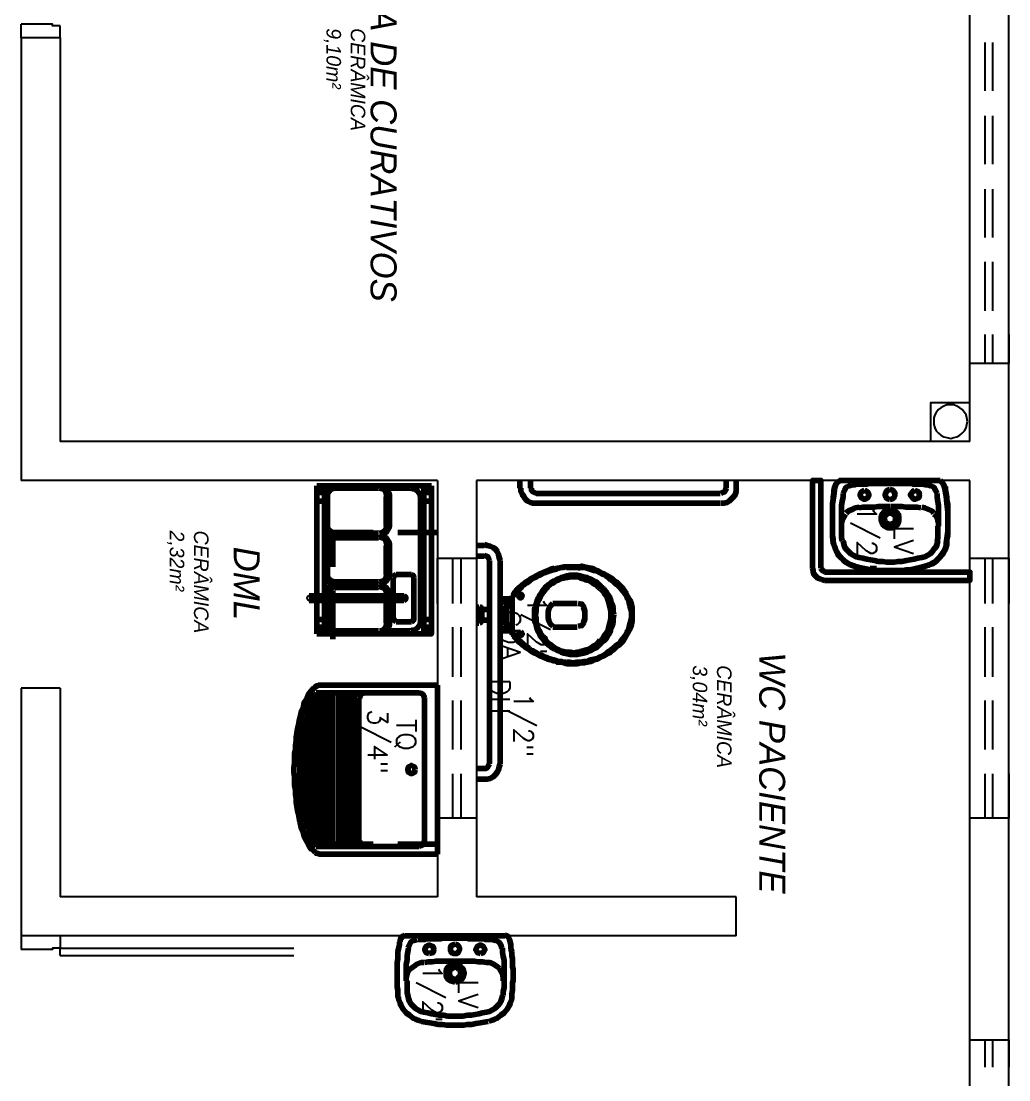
# Model space of a CAD drawing. Header units: millimetres. Extents: x 2273 to 2522, y 1034 to 1187.
# Drawn here: x 2470.575 to 2474.378, y 1042.553 to 1046.628 of the extents above; entities that cross this region are included whole.
import ezdxf

# ---------------------------------------------------------------- set-up
doc = ezdxf.new("R2010")
doc.units = ezdxf.units.MM
doc.layers.add('LAYER8', color=8, linetype='Continuous')
doc.layers.add('PAREDES', color=4, linetype='Continuous', lineweight=100)
doc.styles.add('Romans', font='romans.shx')
doc.styles.get("Standard").update_dxf_attribs({"font": 'arial.ttf'})

# ---------------------------------------------------------------- blocks, each defined once
blk = doc.blocks.new('YT')
at = {"layer": 'PAREDES', "color": 0, "linetype": 'Continuous'}
for points in [[(81.1417, 158.3775), (81.1417, 158.9363), (81.1093, 158.9363), (81.1093, 158.3775)], [(80.7564, 158.8216), (80.7564, 158.4363), (80.7681, 158.4216), (80.7828, 158.4157), (80.8152, 158.4127), (80.8446, 158.4069), (80.8593, 158.4069), (80.8917, 158.4069), (80.9211, 158.4069), (80.9387, 158.4069), (80.9593, 158.4069), (80.9711, 158.4069), (80.9975, 158.4098), (80.9975, 158.4098), (81.0211, 158.4186), (81.0211, 158.4186), (81.0417, 158.4275), (81.0564, 158.4422), (81.0711, 158.4598), (81.0799, 158.4745), (81.0887, 158.498), (81.0917, 158.5098), (81.0975, 158.5422), (81.1034, 158.5657), (81.1034, 158.598), (81.1034, 158.6275), (81.1034, 158.6627), (81.1005, 158.7069), (81.0917, 158.7451), (81.0828, 158.7775), (81.0681, 158.8039), (81.0505, 158.8216), (81.0299, 158.8363), (81.0064, 158.8451), (80.9975, 158.8451), (80.9534, 158.851), (80.9328, 158.851), (80.9093, 158.851), (80.877, 158.851), (80.8446, 158.848), (80.8152, 158.8451), (80.7828, 158.8392), (80.7681, 158.8333), (80.7564, 158.8216)], [(80.9946, 158.848), (80.9828, 158.848), (80.9681, 158.851), (80.9534, 158.851), (80.9417, 158.851), (80.927, 158.851), (80.9152, 158.851), (80.9005, 158.851), (80.8887, 158.851), (80.874, 158.851), (80.8623, 158.851), (80.8475, 158.851), (80.8328, 158.848), (80.8211, 158.848), (80.8064, 158.8451), (80.7946, 158.8422), (80.7799, 158.8422)], [(81.0887, 158.7598), (81.0858, 158.7686), (81.0828, 158.7745), (81.0799, 158.7833), (81.077, 158.7922), (81.0681, 158.8069), (81.0564, 158.8186), (81.0417, 158.8304), (81.027, 158.8392), (81.0211, 158.8422), (81.0123, 158.8451), (81.0034, 158.848), (80.9946, 158.848)], [(80.8064, 158.8098), (80.7946, 158.8039), (80.7828, 158.798), (80.777, 158.7863), (80.774, 158.7745)], [(80.9328, 158.8157), (80.9152, 158.8157), (80.9005, 158.8157), (80.8858, 158.8157), (80.8681, 158.8157), (80.8534, 158.8157), (80.8387, 158.8127), (80.8211, 158.8098), (80.8064, 158.8098)], [(80.9328, 158.8157), (80.9211, 158.8157), (80.9093, 158.8127), (80.8946, 158.8069), (80.8858, 158.798)], [(80.9917, 158.8098), (80.977, 158.8127), (80.9623, 158.8127), (80.9475, 158.8127), (80.9328, 158.8127)], [(81.0534, 158.751), (81.0505, 158.7627), (81.0446, 158.7745), (81.0387, 158.7833), (81.0299, 158.7922), (81.0211, 158.798), (81.0123, 158.8069), (81.0005, 158.8098), (80.9887, 158.8127)], [(80.774, 158.7745), (80.774, 158.7657), (80.7711, 158.7539), (80.7711, 158.7451), (80.7711, 158.7363), (80.7711, 158.7275), (80.7711, 158.7186), (80.7681, 158.7098), (80.7681, 158.701), (80.7681, 158.6922), (80.7681, 158.6833), (80.7681, 158.6745), (80.7681, 158.6657), (80.7681, 158.6569), (80.7681, 158.648), (80.7681, 158.6392), (80.7681, 158.6275)], [(80.8828, 158.798), (80.874, 158.7892), (80.8681, 158.7775), (80.8623, 158.7627), (80.8593, 158.751)], [(80.7946, 158.7245), (80.8005, 158.7157), (80.8123, 158.7069), (80.824, 158.7157), (80.8299, 158.7245), (80.824, 158.7392), (80.8123, 158.7422), (80.8005, 158.7392), (80.7946, 158.7245)], [(80.8623, 158.748), (80.8593, 158.7333), (80.8593, 158.7186), (80.8593, 158.7039), (80.8593, 158.6892), (80.8564, 158.6745), (80.8564, 158.6598), (80.8564, 158.6451), (80.8564, 158.6304)], [(81.0711, 158.6304), (81.0711, 158.6451), (81.0681, 158.6598), (81.0681, 158.6745), (81.0652, 158.6922), (81.0623, 158.7069), (81.0593, 158.7216), (81.0564, 158.7363), (81.0534, 158.751)], [(81.1034, 158.6275), (81.1034, 158.6451), (81.1034, 158.6598), (81.1034, 158.6775), (81.1005, 158.6922), (81.1005, 158.7098), (81.0975, 158.7245), (81.0946, 158.7422), (81.0887, 158.7569)], [(80.8299, 158.6275), (80.827, 158.6392), (80.8211, 158.6451), (80.8123, 158.648), (80.8005, 158.6451), (80.7946, 158.6392), (80.7917, 158.6275)], [(80.9387, 158.6275), (80.9387, 158.6392), (80.9358, 158.6451), (80.9299, 158.6539), (80.9211, 158.6598), (80.9123, 158.6627), (80.9034, 158.6627), (80.8946, 158.6627), (80.8858, 158.6598), (80.8799, 158.6539), (80.874, 158.6451), (80.8711, 158.6392), (80.8681, 158.6275)], [(80.927, 158.6275), (80.924, 158.6363), (80.9211, 158.6451), (80.9123, 158.648), (80.9034, 158.651), (80.8946, 158.648), (80.8887, 158.6451), (80.8828, 158.6363), (80.8828, 158.6275)], [(80.7681, 158.6275), (80.7681, 158.6186), (80.7681, 158.6098), (80.7681, 158.601), (80.7681, 158.5922), (80.7681, 158.5833), (80.7681, 158.5745), (80.7681, 158.5657), (80.7681, 158.5569), (80.7681, 158.548), (80.7711, 158.5392), (80.7711, 158.5304), (80.7711, 158.5216), (80.7711, 158.5098), (80.7711, 158.501), (80.774, 158.4922), (80.774, 158.4833)], [(80.7917, 158.6275), (80.7946, 158.6186), (80.8034, 158.6127), (80.8123, 158.6098), (80.8211, 158.6127), (80.827, 158.6186), (80.8299, 158.6275)], [(80.8564, 158.6275), (80.8564, 158.6127), (80.8564, 158.598), (80.8564, 158.5833), (80.8593, 158.5686), (80.8593, 158.5539), (80.8593, 158.5392), (80.8593, 158.5245), (80.8623, 158.5098)], [(80.8681, 158.6275), (80.8711, 158.6186), (80.874, 158.6127), (80.8799, 158.6039), (80.8858, 158.598), (80.8946, 158.5951), (80.9034, 158.5951), (80.9123, 158.5951), (80.9211, 158.598), (80.9299, 158.6039), (80.9358, 158.6127), (80.9387, 158.6186), (80.9387, 158.6275)], [(80.8828, 158.6275), (80.8828, 158.6216), (80.8887, 158.6127), (80.8946, 158.6098), (80.9034, 158.6069), (80.9123, 158.6098), (80.9211, 158.6127), (80.924, 158.6216), (80.927, 158.6275)], [(81.0534, 158.5098), (81.0564, 158.5245), (81.0593, 158.5392), (81.0623, 158.5539), (81.0652, 158.5686), (81.0681, 158.5833), (81.0681, 158.601), (81.0711, 158.6157), (81.0711, 158.6304)], [(81.0887, 158.501), (81.0946, 158.5157), (81.0975, 158.5333), (81.1005, 158.548), (81.1005, 158.5627), (81.1034, 158.5804), (81.1034, 158.598), (81.1034, 158.6127), (81.1034, 158.6304)], [(80.7946, 158.5304), (80.8005, 158.5186), (80.8123, 158.5127), (80.824, 158.5186), (80.8299, 158.5304), (80.824, 158.5422), (80.8123, 158.548), (80.8005, 158.5422), (80.7946, 158.5304)], [(80.774, 158.4833), (80.777, 158.4716), (80.7828, 158.4598), (80.7946, 158.4539), (80.8064, 158.448)], [(80.8593, 158.5098), (80.8623, 158.4951), (80.8681, 158.4833), (80.874, 158.4686), (80.8828, 158.4598)], [(80.9887, 158.448), (81.0005, 158.451), (81.0123, 158.4539), (81.0211, 158.4598), (81.0299, 158.4686), (81.0387, 158.4775), (81.0446, 158.4863), (81.0505, 158.498), (81.0534, 158.5098)], [(80.9946, 158.4098), (81.0034, 158.4127), (81.0123, 158.4157), (81.0211, 158.4186), (81.027, 158.4216), (81.0417, 158.4304), (81.0564, 158.4422), (81.0681, 158.4539), (81.077, 158.4686), (81.0799, 158.4745), (81.0828, 158.4833), (81.0858, 158.4922), (81.0887, 158.501)], [(80.8064, 158.448), (80.8211, 158.448), (80.8358, 158.4451), (80.8534, 158.4422), (80.8681, 158.4422), (80.8828, 158.4422), (80.9005, 158.4422), (80.9152, 158.4422), (80.9299, 158.4422)], [(80.8858, 158.4569), (80.8975, 158.451), (80.9093, 158.4451), (80.9211, 158.4422), (80.9328, 158.4422)], [(80.9328, 158.4422), (80.9475, 158.4422), (80.9623, 158.4422), (80.977, 158.4422), (80.9887, 158.4451)], [(80.7799, 158.4157), (80.7946, 158.4127), (80.8064, 158.4127), (80.8211, 158.4098), (80.8328, 158.4098), (80.8475, 158.4069), (80.8623, 158.4069), (80.874, 158.4069), (80.8887, 158.4069), (80.9005, 158.4069), (80.9152, 158.4069), (80.927, 158.4069), (80.9417, 158.4069), (80.9534, 158.4069), (80.9681, 158.4069), (80.9828, 158.4098), (80.9946, 158.4098)], [(81.0946, 158.3627), (80.7564, 158.3627), (80.7564, 158.3304), (81.0946, 158.3304)], [(81.0946, 158.3627), (81.1034, 158.3686), (81.1093, 158.3804)], [(81.0946, 158.3304), (81.1034, 158.3333), (81.1123, 158.3333), (81.1211, 158.3392), (81.127, 158.3451), (81.1328, 158.351), (81.1358, 158.3598), (81.1387, 158.3686), (81.1417, 158.3775)]]:
    blk.add_lwpolyline(points, dxfattribs=at)
blk = doc.blocks.new('FRQ')
at = {"layer": 'PAREDES', "color": 0, "linetype": 'Continuous'}
for points in [[(80.777, 156.8627), (80.777, 156.4216)], [(81.3475, 156.4216), (81.3475, 156.8627), (80.777, 156.8627)], [(80.7858, 156.8627), (80.7858, 156.8333)], [(80.8034, 156.8627), (80.8034, 156.8333)], [(80.8358, 156.8627), (80.8358, 156.8333)], [(80.9564, 156.8863), (80.9564, 156.7333)], [(81.2917, 156.8627), (81.2917, 156.8333)], [(81.3211, 156.8627), (81.3211, 156.8333)], [(81.3417, 156.8627), (81.3417, 156.8333)], [(81.3475, 156.8333), (80.777, 156.8333)], [(80.827, 156.8216), (80.8181, 156.8216), (80.8093, 156.8186), (80.7975, 156.8098), (80.7887, 156.798), (80.7887, 156.7892), (80.7858, 156.7833)], [(81.2975, 156.8216), (80.827, 156.8216)], [(81.3358, 156.7833), (81.3328, 156.7892), (81.3328, 156.798), (81.324, 156.8098), (81.3123, 156.8186), (81.3034, 156.8216), (81.2946, 156.8216)], [(80.7858, 156.7804), (80.7858, 156.6892)], [(81.1299, 156.7951), (81.1211, 156.7922), (81.1181, 156.7863)], [(81.1181, 156.7863), (81.1181, 156.7275)], [(81.2917, 156.7951), (81.1299, 156.7951)], [(81.2181, 156.7569), (81.2152, 156.7627), (81.2093, 156.7657), (81.2034, 156.7627), (81.2005, 156.7569)], [(81.3005, 156.7863), (81.2975, 156.7922), (81.2887, 156.7951)], [(81.3005, 156.7275), (81.3005, 156.7863)], [(81.3358, 156.6892), (81.3358, 156.7804)], [(81.1181, 156.7275), (81.1211, 156.7216), (81.1299, 156.7186)], [(81.2005, 156.7569), (81.2005, 156.3922)], [(81.2181, 156.7569), (81.2181, 156.3922)], [(81.2887, 156.7186), (81.2975, 156.7216), (81.3005, 156.7275)], [(80.8181, 156.701), (80.8093, 156.701), (80.8034, 156.698), (80.7887, 156.6892), (80.7799, 156.6775), (80.7799, 156.6686), (80.777, 156.6627)], [(80.8181, 156.6922), (80.8064, 156.6892), (80.7946, 156.6833), (80.7887, 156.6745), (80.7858, 156.6627)], [(80.8181, 156.701), (80.9299, 156.701)], [(80.9299, 156.6892), (80.8181, 156.6892)], [(80.9652, 156.6627), (80.9652, 156.6686), (80.9623, 156.6775), (80.9564, 156.6892), (80.9417, 156.698), (80.9358, 156.701), (80.927, 156.701)], [(80.9593, 156.6627), (80.9564, 156.6745), (80.9505, 156.6833), (80.9387, 156.6892), (80.927, 156.6922)], [(81.0064, 156.701), (80.9975, 156.701), (80.9917, 156.698), (80.977, 156.6892), (80.9711, 156.6775), (80.9681, 156.6686), (80.9652, 156.6627)], [(81.0064, 156.6922), (80.9946, 156.6892), (80.9828, 156.6833), (80.977, 156.6745), (80.974, 156.6627)], [(81.0064, 156.701), (81.1181, 156.701)], [(81.1181, 156.6892), (81.0064, 156.6892)], [(81.1564, 156.6627), (81.1534, 156.6686), (81.1534, 156.6775), (81.1446, 156.6892), (81.1299, 156.698), (81.124, 156.701), (81.1152, 156.701)], [(81.1475, 156.6627), (81.1446, 156.6745), (81.1387, 156.6833), (81.127, 156.6892), (81.1152, 156.6922)], [(81.1299, 156.7157), (81.2005, 156.7157)], [(81.1975, 156.701), (81.1887, 156.701), (81.1799, 156.698), (81.1681, 156.6892), (81.1593, 156.6775), (81.1593, 156.6686), (81.1564, 156.6627)], [(81.1975, 156.6922), (81.1858, 156.6892), (81.174, 156.6833), (81.1681, 156.6745), (81.1652, 156.6627)], [(81.1975, 156.701), (81.2005, 156.701)], [(81.2005, 156.6892), (81.1975, 156.6892)], [(81.2181, 156.7157), (81.2917, 156.7157)], [(81.2181, 156.701), (81.3064, 156.701)], [(81.3064, 156.6892), (81.2181, 156.6892)], [(81.3446, 156.6627), (81.3446, 156.6686), (81.3417, 156.6775), (81.3328, 156.6892), (81.3211, 156.698), (81.3152, 156.701), (81.3064, 156.701)], [(81.3358, 156.6627), (81.3358, 156.6745), (81.327, 156.6833), (81.3181, 156.6892), (81.3064, 156.6922)], [(80.7858, 156.4922), (80.7858, 156.6598)], [(80.9593, 156.6598), (80.9593, 156.4922)], [(80.9681, 156.4922), (80.9681, 156.6598)], [(80.977, 156.4922), (80.977, 156.6598)], [(81.1475, 156.6598), (81.1475, 156.4922)], [(81.1564, 156.4922), (81.1564, 156.6598)], [(81.1681, 156.4922), (81.1681, 156.6598)], [(81.3358, 156.6598), (81.3358, 156.4922)], [(80.9564, 156.6392), (80.9564, 156.4833), (81.0887, 156.4833)], [(80.777, 156.4922), (80.7799, 156.4833), (80.7799, 156.4775), (80.7887, 156.4657), (80.8034, 156.4569), (80.8093, 156.4539), (80.8181, 156.4539)], [(80.7858, 156.4922), (80.7887, 156.4804), (80.7946, 156.4716), (80.8064, 156.4627), (80.8181, 156.4627)], [(80.927, 156.4627), (80.9387, 156.4627), (80.9505, 156.4716), (80.9564, 156.4804), (80.9593, 156.4922)], [(80.927, 156.4539), (80.9358, 156.4539), (80.9417, 156.4569), (80.9564, 156.4657), (80.9623, 156.4775), (80.9652, 156.4833), (80.9652, 156.4922)], [(80.9652, 156.4922), (80.9681, 156.4833), (80.9711, 156.4775), (80.977, 156.4657), (80.9917, 156.4569), (80.9975, 156.4539), (81.0064, 156.4539)], [(80.974, 156.4922), (80.977, 156.4804), (80.9828, 156.4716), (80.9946, 156.4627), (81.0064, 156.4627)], [(81.1152, 156.4627), (81.127, 156.4627), (81.1387, 156.4716), (81.1446, 156.4804), (81.1475, 156.4922)], [(81.1152, 156.4539), (81.124, 156.4539), (81.1299, 156.4569), (81.1446, 156.4657), (81.1534, 156.4775), (81.1534, 156.4833), (81.1564, 156.4922)], [(81.1564, 156.4922), (81.1593, 156.4833), (81.1593, 156.4775), (81.1681, 156.4657), (81.1799, 156.4569), (81.1887, 156.4539), (81.1975, 156.4539)], [(81.1652, 156.4922), (81.1681, 156.4804), (81.174, 156.4716), (81.1858, 156.4627), (81.1975, 156.4627)], [(81.1799, 156.4833), (81.3681, 156.4833)], [(81.3064, 156.4627), (81.3181, 156.4627), (81.327, 156.4716), (81.3358, 156.4804), (81.3358, 156.4922)], [(81.3064, 156.4539), (81.3152, 156.4539), (81.3211, 156.4569), (81.3328, 156.4657), (81.3417, 156.4775), (81.3446, 156.4833), (81.3446, 156.4922)], [(81.2005, 156.451), (80.777, 156.451)], [(80.7858, 156.451), (80.7858, 156.4216)], [(80.8034, 156.451), (80.8034, 156.4216)], [(80.9299, 156.4627), (80.8181, 156.4627)], [(80.8358, 156.451), (80.8358, 156.4216)], [(81.1181, 156.4627), (81.0064, 156.4627)], [(81.2005, 156.4627), (81.1975, 156.4627)], [(81.2005, 156.451), (81.1975, 156.451)], [(81.3064, 156.4627), (81.2181, 156.4627)], [(81.3475, 156.451), (81.2181, 156.451)], [(81.3064, 156.451), (81.2181, 156.451)], [(81.2917, 156.451), (81.2917, 156.4216)], [(81.3211, 156.451), (81.3211, 156.4216)], [(81.3417, 156.451), (81.3417, 156.4216)], [(80.777, 156.4216), (81.2005, 156.4216)], [(81.2181, 156.4216), (81.3475, 156.4216)]]:
    blk.add_lwpolyline(points, dxfattribs=at)
blk = doc.blocks.new('GT')
at = {"layer": 'PAREDES', "color": 0, "linetype": 'Continuous'}
for points in [[(81.5446, 156.8863), (81.5446, 156.4363)], [(81.5446, 156.8863), (82.1946, 156.8863)], [(82.1564, 156.7333), (82.1564, 156.8863)], [(82.1946, 156.8863), (82.1946, 156.4363)], [(81.5946, 156.8363), (81.5858, 156.8333), (81.5799, 156.8304), (81.577, 156.8245), (81.574, 156.8157)], [(81.574, 156.8157), (81.574, 156.6069)], [(81.5946, 156.8363), (82.1475, 156.8363)], [(82.1652, 156.8157), (82.1623, 156.8245), (82.1593, 156.8304), (82.1534, 156.8333), (82.1446, 156.8363)], [(82.1652, 156.8157), (82.1652, 156.6069)], [(81.8711, 156.801), (81.8593, 156.798), (81.8534, 156.7863), (81.8593, 156.7745), (81.8711, 156.7716), (81.8799, 156.7745), (81.8858, 156.7863), (81.8799, 156.798), (81.8711, 156.801)], [(81.574, 156.4186), (81.574, 156.6069)], [(81.574, 156.6069), (81.577, 156.598), (81.5799, 156.5922), (81.5858, 156.5892), (81.5946, 156.5863)], [(82.024, 156.4833), (82.1564, 156.4833), (82.1564, 156.6392)], [(82.1446, 156.5863), (82.1534, 156.5892), (82.1593, 156.5922), (82.1623, 156.598), (82.1652, 156.6069)], [(82.1652, 156.4186), (82.1652, 156.6069)], [(81.574, 156.5657), (82.1652, 156.5657)], [(81.5946, 156.5833), (82.1475, 156.5833)], [(81.574, 156.5451), (82.1652, 156.5451)], [(81.574, 156.5245), (82.1652, 156.5245)], [(81.574, 156.5069), (82.1652, 156.5069)], [(81.574, 156.4833), (82.1652, 156.4833)], [(81.7446, 156.4833), (81.9328, 156.4833)], [(81.574, 156.4657), (82.1652, 156.4657)], [(81.574, 156.4451), (82.1652, 156.4451)], [(82.1946, 156.4363), (82.1946, 156.4304), (82.1917, 156.4245), (82.1917, 156.4186), (82.1887, 156.4157), (82.1828, 156.4098), (82.177, 156.4039), (82.174, 156.398), (82.1681, 156.3951), (82.1593, 156.3892), (82.1505, 156.3863), (82.1417, 156.3804), (82.1299, 156.3745), (82.1211, 156.3716), (82.1093, 156.3686), (82.0975, 156.3627), (82.0858, 156.3598), (82.0711, 156.3569), (82.0564, 156.3539), (82.0417, 156.351), (82.027, 156.348), (82.0123, 156.3451), (81.9946, 156.3422), (81.9799, 156.3422), (81.9652, 156.3392), (81.9475, 156.3392), (81.9299, 156.3363), (81.9123, 156.3363), (81.8975, 156.3363), (81.8799, 156.3333), (81.8623, 156.3333), (81.8446, 156.3363), (81.827, 156.3363), (81.8093, 156.3363), (81.7917, 156.3392), (81.777, 156.3392), (81.7593, 156.3422), (81.7446, 156.3422), (81.7299, 156.3451), (81.7123, 156.348), (81.6975, 156.351), (81.6828, 156.3539), (81.6711, 156.3569), (81.6564, 156.3598), (81.6446, 156.3627), (81.6328, 156.3686), (81.6181, 156.3716), (81.6093, 156.3745), (81.6005, 156.3804), (81.5887, 156.3863), (81.5799, 156.3892), (81.574, 156.3951), (81.5681, 156.398), (81.5623, 156.4039), (81.5564, 156.4098), (81.5534, 156.4157), (81.5475, 156.4186), (81.5475, 156.4245), (81.5446, 156.4304), (81.5446, 156.4363)], [(81.574, 156.4245), (82.1652, 156.4245)], [(82.1652, 156.4186), (82.1623, 156.4157), (82.1593, 156.4127), (82.1534, 156.4098), (82.1475, 156.4069), (82.1446, 156.4039), (82.1387, 156.401), (82.1299, 156.398), (82.124, 156.3951), (82.1152, 156.3922), (82.1093, 156.3892), (82.1005, 156.3863), (82.0917, 156.3833), (82.0828, 156.3804), (82.0711, 156.3775), (82.0623, 156.3745), (82.0534, 156.3716), (82.0417, 156.3716), (82.0328, 156.3686), (82.0093, 156.3627), (81.9858, 156.3627), (81.9623, 156.3598), (81.9387, 156.3569), (81.9152, 156.3569), (81.8917, 156.3569), (81.8711, 156.3569), (81.8475, 156.3569), (81.824, 156.3569), (81.8005, 156.3569), (81.777, 156.3598), (81.7534, 156.3627), (81.7299, 156.3627), (81.7093, 156.3686), (81.7005, 156.3716), (81.6887, 156.3716), (81.677, 156.3745), (81.6681, 156.3775), (81.6593, 156.3804), (81.6475, 156.3833), (81.6387, 156.3863), (81.6328, 156.3892), (81.624, 156.3922), (81.6181, 156.3951), (81.6093, 156.398), (81.6005, 156.401), (81.5975, 156.4039), (81.5917, 156.4069), (81.5858, 156.4098), (81.5828, 156.4127), (81.5799, 156.4157), (81.574, 156.4186)], [(82.1475, 156.4039), (81.5946, 156.4039), (82.1475, 156.4039)], [(81.6417, 156.3863), (82.1005, 156.3863)], [(81.7299, 156.3657), (82.0093, 156.3657)]]:
    blk.add_lwpolyline(points, dxfattribs=at)
blk = doc.blocks.new('REW')
at = {"layer": 'PAREDES', "color": 0, "linetype": 'Continuous'}
for points in [[(80.7858, 158.0363), (80.7564, 158.0363)], [(80.8446, 157.9775), (80.8446, 157.9892), (80.8417, 158.001), (80.8358, 158.0098), (80.827, 158.0186), (80.8181, 158.0275), (80.8093, 158.0333), (80.7975, 158.0363), (80.7858, 158.0363)], [(80.7858, 157.998), (80.7564, 157.998)], [(80.8064, 157.9775), (80.8034, 157.9833), (80.8005, 157.9922), (80.7946, 157.9951), (80.7858, 157.998)], [(80.8064, 157.9745), (80.8064, 157.2657)], [(80.8446, 157.9745), (80.8446, 157.2657)], [(80.7858, 157.248), (80.7946, 157.248), (80.8005, 157.2539), (80.8034, 157.2598), (80.8064, 157.2686)], [(80.7858, 157.2069), (80.7975, 157.2069), (80.8093, 157.2127), (80.8181, 157.2186), (80.827, 157.2245), (80.8358, 157.2333), (80.8417, 157.2451), (80.8446, 157.2539), (80.8446, 157.2686)], [(80.7858, 157.2451), (80.7564, 157.2451)], [(80.7858, 157.2039), (80.7564, 157.2039)]]:
    blk.add_lwpolyline(points, dxfattribs=at)
blk = doc.blocks.new('KLOIU')
at = {"layer": 'PAREDES', "color": 0, "linetype": 'Continuous'}
for points in [[(81.274, 157.6363), (81.2623, 157.6363), (81.2475, 157.6363), (81.2358, 157.6333), (81.224, 157.6304), (81.2152, 157.6245), (81.2034, 157.6186), (81.1917, 157.6127), (81.1828, 157.6069)], [(81.274, 157.6333), (81.2623, 157.6333), (81.2505, 157.6304), (81.2387, 157.6275), (81.227, 157.6245), (81.2152, 157.6216), (81.2064, 157.6157), (81.1946, 157.6098), (81.1858, 157.6039)], [(81.3652, 157.6069), (81.3534, 157.6127), (81.3446, 157.6186), (81.3328, 157.6245), (81.3211, 157.6304), (81.3093, 157.6333), (81.2975, 157.6363), (81.2858, 157.6363), (81.274, 157.6363)], [(81.3623, 157.6039), (81.3534, 157.6098), (81.3417, 157.6157), (81.3328, 157.6216), (81.3211, 157.6245), (81.3093, 157.6275), (81.2975, 157.6304), (81.2858, 157.6333), (81.274, 157.6333)], [(81.277, 157.6304), (81.277, 157.6304)], [(81.1828, 157.6069), (81.174, 157.601), (81.1652, 157.5922), (81.1564, 157.5833), (81.1475, 157.5745), (81.1417, 157.5657), (81.1328, 157.5569), (81.127, 157.548), (81.1211, 157.5363)], [(81.1858, 157.6039), (81.177, 157.5951), (81.1681, 157.5892), (81.1593, 157.5804), (81.1534, 157.5716), (81.1446, 157.5627), (81.1387, 157.5539), (81.1299, 157.5451), (81.124, 157.5363)], [(81.424, 157.5363), (81.4152, 157.5451), (81.4093, 157.5539), (81.4034, 157.5627), (81.3946, 157.5716), (81.3887, 157.5804), (81.3799, 157.5892), (81.3711, 157.5951), (81.3623, 157.6039)], [(81.427, 157.5363), (81.4211, 157.548), (81.4123, 157.5569), (81.4064, 157.5657), (81.3975, 157.5745), (81.3917, 157.5833), (81.3828, 157.5922), (81.374, 157.601), (81.3652, 157.6069)], [(81.274, 157.5657), (81.2623, 157.5627), (81.2475, 157.5627), (81.2358, 157.5598), (81.2211, 157.5539), (81.2093, 157.551), (81.1975, 157.5422), (81.1858, 157.5363), (81.174, 157.5275)], [(81.274, 157.5539), (81.2593, 157.5539), (81.2475, 157.551), (81.2328, 157.548), (81.2211, 157.5451), (81.2064, 157.5392), (81.1946, 157.5304), (81.1828, 157.5245), (81.174, 157.5157)], [(81.374, 157.5275), (81.3652, 157.5363), (81.3534, 157.5422), (81.3417, 157.551), (81.327, 157.5539), (81.3152, 157.5598), (81.3005, 157.5627), (81.2887, 157.5627), (81.274, 157.5657)], [(81.374, 157.5157), (81.3623, 157.5245), (81.3505, 157.5304), (81.3387, 157.5392), (81.327, 157.5451), (81.3152, 157.548), (81.3005, 157.551), (81.2858, 157.5539), (81.274, 157.5539)], [(81.1211, 157.5363), (81.1152, 157.5245), (81.1093, 157.5127), (81.1034, 157.501), (81.0975, 157.4892), (81.0946, 157.4775), (81.0917, 157.4627), (81.0887, 157.451), (81.0858, 157.4363)], [(81.124, 157.5363), (81.1181, 157.5245), (81.1123, 157.5127), (81.1064, 157.501), (81.1034, 157.4892), (81.0975, 157.4745), (81.0946, 157.4627), (81.0917, 157.451), (81.0917, 157.4363)], [(81.174, 157.5275), (81.1652, 157.5157), (81.1564, 157.5069), (81.1475, 157.498), (81.1417, 157.4863), (81.1358, 157.4745), (81.1299, 157.4627), (81.127, 157.448), (81.124, 157.4363)], [(81.174, 157.5127), (81.1681, 157.5069), (81.1593, 157.498), (81.1534, 157.4863), (81.1475, 157.4775), (81.1417, 157.4686), (81.1387, 157.4569), (81.1358, 157.448), (81.1328, 157.4363)], [(81.4152, 157.4363), (81.4123, 157.448), (81.4093, 157.4569), (81.4064, 157.4686), (81.4005, 157.4775), (81.3946, 157.4863), (81.3887, 157.498), (81.3799, 157.5069), (81.3711, 157.5127)], [(81.424, 157.4363), (81.4211, 157.448), (81.4181, 157.4627), (81.4123, 157.4745), (81.4064, 157.4863), (81.4005, 157.498), (81.3917, 157.5069), (81.3828, 157.5157), (81.374, 157.5275)], [(81.4564, 157.4363), (81.4534, 157.451), (81.4534, 157.4627), (81.4475, 157.4745), (81.4446, 157.4892), (81.4417, 157.501), (81.4358, 157.5127), (81.4299, 157.5245), (81.424, 157.5363)], [(81.4593, 157.4363), (81.4593, 157.451), (81.4564, 157.4627), (81.4534, 157.4775), (81.4475, 157.4892), (81.4446, 157.501), (81.4387, 157.5127), (81.4328, 157.5245), (81.427, 157.5363)], [(81.0887, 157.4363), (81.0887, 157.4245), (81.0887, 157.4127), (81.0887, 157.398), (81.0887, 157.3863), (81.0887, 157.3745), (81.0917, 157.3627), (81.0946, 157.348), (81.0975, 157.3363)], [(81.0946, 157.4363), (81.0917, 157.4216), (81.0917, 157.4098), (81.0917, 157.3951), (81.0917, 157.3833)], [(81.124, 157.4363), (81.1211, 157.4245), (81.1211, 157.4127), (81.1211, 157.398), (81.124, 157.3863), (81.127, 157.3745), (81.1299, 157.3627), (81.1358, 157.351), (81.1417, 157.3392)], [(81.1299, 157.4363), (81.127, 157.4245), (81.127, 157.4098), (81.127, 157.398), (81.1299, 157.3863), (81.1328, 157.3716), (81.1358, 157.3598), (81.1417, 157.348), (81.1475, 157.3363)], [(81.2446, 157.451), (81.2328, 157.4422), (81.2299, 157.4275)], [(81.2299, 157.3304), (81.2299, 157.4245)], [(81.3034, 157.448), (81.2887, 157.4539), (81.274, 157.4539), (81.2593, 157.4539), (81.2446, 157.448)], [(81.3181, 157.4275), (81.3152, 157.4422), (81.3034, 157.451)], [(81.3211, 157.4245), (81.3211, 157.3304)], [(81.4005, 157.3363), (81.4064, 157.348), (81.4123, 157.3598), (81.4152, 157.3716), (81.4181, 157.3863), (81.4181, 157.398), (81.4211, 157.4098), (81.4181, 157.4245), (81.4181, 157.4363)], [(81.4064, 157.3392), (81.4123, 157.351), (81.4181, 157.3627), (81.4211, 157.3745), (81.424, 157.3863), (81.427, 157.398), (81.427, 157.4127), (81.427, 157.4245), (81.424, 157.4363)], [(81.4505, 157.3363), (81.4564, 157.348), (81.4564, 157.3627), (81.4593, 157.3745), (81.4623, 157.3863), (81.4623, 157.398), (81.4623, 157.4127), (81.4623, 157.4245), (81.4593, 157.4363)], [(81.4564, 157.3833), (81.4564, 157.3951), (81.4593, 157.4098), (81.4564, 157.4216), (81.4564, 157.4363)], [(81.0887, 157.3804), (81.0917, 157.3716), (81.0917, 157.3627), (81.0946, 157.3539), (81.0975, 157.3451), (81.1005, 157.3333), (81.1034, 157.3245), (81.1064, 157.3157), (81.1093, 157.3069), (81.1123, 157.298), (81.1152, 157.2892), (81.1211, 157.2804), (81.124, 157.2716), (81.1299, 157.2627), (81.1328, 157.2539), (81.1387, 157.2451), (81.1446, 157.2392)], [(81.4034, 157.2392), (81.4093, 157.2451), (81.4123, 157.2539), (81.4181, 157.2627), (81.424, 157.2716), (81.427, 157.2804), (81.4299, 157.2892), (81.4358, 157.298), (81.4387, 157.3069), (81.4417, 157.3157), (81.4446, 157.3245), (81.4475, 157.3333), (81.4505, 157.3451), (81.4534, 157.3539), (81.4534, 157.3627), (81.4564, 157.3716), (81.4564, 157.3804)], [(81.0946, 157.3363), (81.0975, 157.3216), (81.1034, 157.3098), (81.1093, 157.2951), (81.1152, 157.2833), (81.1211, 157.2716), (81.127, 157.2598), (81.1328, 157.248), (81.1417, 157.2363)], [(81.1417, 157.3363), (81.1475, 157.3275), (81.1534, 157.3216), (81.1593, 157.3127), (81.1652, 157.3039), (81.174, 157.298), (81.1799, 157.2922), (81.1887, 157.2863), (81.1975, 157.2804), (81.2064, 157.2775), (81.2152, 157.2716), (81.224, 157.2686), (81.2328, 157.2657), (81.2446, 157.2627), (81.2534, 157.2598), (81.2652, 157.2598), (81.274, 157.2598)], [(81.1475, 157.3363), (81.1534, 157.3275), (81.1564, 157.3216), (81.1623, 157.3127), (81.1711, 157.3069), (81.177, 157.301), (81.1858, 157.2951), (81.1917, 157.2892), (81.2005, 157.2833), (81.2093, 157.2804), (81.2181, 157.2745), (81.227, 157.2716), (81.2358, 157.2686), (81.2446, 157.2657), (81.2534, 157.2657), (81.2623, 157.2657), (81.274, 157.2627)], [(81.274, 157.2598), (81.2828, 157.2598), (81.2946, 157.2598), (81.3034, 157.2627), (81.3123, 157.2657), (81.324, 157.2686), (81.3328, 157.2716), (81.3417, 157.2775), (81.3505, 157.2804), (81.3593, 157.2863), (81.3652, 157.2922), (81.374, 157.298), (81.3828, 157.3039), (81.3887, 157.3127), (81.3946, 157.3216), (81.4005, 157.3275), (81.4064, 157.3363)], [(81.274, 157.2627), (81.2828, 157.2657), (81.2946, 157.2657), (81.3034, 157.2657), (81.3123, 157.2686), (81.3211, 157.2716), (81.3299, 157.2745), (81.3387, 157.2804), (81.3475, 157.2833), (81.3564, 157.2892), (81.3623, 157.2951), (81.3711, 157.301), (81.377, 157.3069), (81.3828, 157.3127), (81.3887, 157.3216), (81.3946, 157.3275), (81.4005, 157.3363)], [(81.4064, 157.2363), (81.4152, 157.248), (81.4211, 157.2598), (81.427, 157.2716), (81.4328, 157.2833), (81.4387, 157.2951), (81.4446, 157.3098), (81.4475, 157.3216), (81.4534, 157.3363)], [(81.2299, 157.3304), (81.2387, 157.3216), (81.2505, 157.3157), (81.2623, 157.3127), (81.274, 157.3127), (81.2858, 157.3127), (81.2975, 157.3157), (81.3093, 157.3216), (81.3181, 157.3304)], [(81.1417, 157.2363), (81.1475, 157.2275), (81.1534, 157.2216), (81.1593, 157.2127), (81.1652, 157.2069), (81.1711, 157.198), (81.177, 157.1922), (81.1858, 157.1863), (81.1917, 157.1804)], [(81.1446, 157.2392), (81.1505, 157.2304), (81.1564, 157.2216), (81.1623, 157.2127), (81.1711, 157.2069), (81.177, 157.198), (81.1828, 157.1922), (81.1917, 157.1833), (81.2005, 157.1775)], [(81.3475, 157.1775), (81.3564, 157.1833), (81.3623, 157.1922), (81.3711, 157.198), (81.377, 157.2069), (81.3828, 157.2127), (81.3917, 157.2216), (81.3975, 157.2304), (81.4034, 157.2392)], [(81.3564, 157.1804), (81.3623, 157.1863), (81.3681, 157.1922), (81.377, 157.198), (81.3828, 157.2069), (81.3887, 157.2127), (81.3946, 157.2216), (81.4005, 157.2275), (81.4064, 157.2363)], [(81.1917, 157.1804), (81.1975, 157.1775)], [(81.1946, 157.2069), (81.1946, 157.201), (81.2005, 157.198), (81.2064, 157.201), (81.2093, 157.2069), (81.2064, 157.2098), (81.2005, 157.2127), (81.1946, 157.2098), (81.1946, 157.2069)], [(81.1975, 157.1804), (81.2034, 157.1775)], [(81.2123, 157.1275), (81.2123, 157.1745), (81.2064, 157.1745), (81.2005, 157.1745)], [(81.2123, 157.1745), (81.277, 157.1745), (81.3358, 157.1745)], [(81.224, 157.1304), (81.224, 157.1745)], [(81.2387, 157.1686), (81.2358, 157.1716), (81.2299, 157.1745)], [(81.3181, 157.1745), (81.3152, 157.1716), (81.3123, 157.1686)], [(81.327, 157.1745), (81.327, 157.1304)], [(81.3505, 157.1745), (81.3446, 157.1745), (81.3358, 157.1745), (81.3358, 157.1275)], [(81.3387, 157.2069), (81.3417, 157.201), (81.3475, 157.198), (81.3534, 157.201), (81.3534, 157.2069), (81.3534, 157.2098), (81.3475, 157.2127), (81.3417, 157.2098), (81.3387, 157.2069)], [(81.3446, 157.1775), (81.3475, 157.1804)], [(81.3475, 157.1775), (81.3564, 157.1804)], [(81.2211, 157.1333), (81.224, 157.1245)], [(81.2358, 157.1539), (81.2387, 157.1598)], [(81.2358, 157.1539), (81.2358, 157.1451)], [(81.2387, 157.1657), (81.2387, 157.1569)], [(81.3093, 157.151), (81.277, 157.151), (81.2387, 157.151)], [(81.2387, 157.1451), (81.2387, 157.1422)], [(81.2387, 157.1422), (81.2446, 157.1422)], [(81.2446, 157.1422), (81.277, 157.1422)], [(81.2534, 157.1422), (81.2534, 157.1275)], [(81.3064, 157.1422), (81.277, 157.1422)], [(81.2946, 157.1422), (81.2946, 157.1275)], [(81.3064, 157.1422), (81.3123, 157.1422)], [(81.3093, 157.1598), (81.3093, 157.1539)], [(81.3093, 157.1422), (81.3093, 157.1451)], [(81.3123, 157.1657), (81.3123, 157.1569)], [(81.3123, 157.1451), (81.3123, 157.1539)], [(81.324, 157.1245), (81.327, 157.1333)], [(81.0652, 157.1275), (81.0534, 157.1245), (81.0417, 157.1216), (81.0299, 157.1157), (81.0211, 157.1098), (81.0152, 157.101), (81.0093, 157.0892), (81.0064, 157.0775), (81.0034, 157.0657)], [(81.0652, 157.1275), (81.8475, 157.1275)], [(81.9064, 157.0657), (81.9064, 157.0775), (81.9034, 157.0892), (81.8975, 157.101), (81.8887, 157.1098), (81.8799, 157.1157), (81.8711, 157.1216), (81.8593, 157.1245), (81.8475, 157.1275)], [(81.0064, 157.0657), (81.0064, 157.0363)], [(81.0652, 157.0863), (81.0564, 157.0833), (81.0505, 157.0804), (81.0475, 157.0745), (81.0446, 157.0657)], [(81.0475, 157.0657), (81.0475, 157.0363)], [(81.0652, 157.0863), (81.8475, 157.0863)], [(81.2505, 157.0569), (81.2446, 157.0539), (81.2417, 157.048)], [(81.2534, 157.0863), (81.2534, 157.0569)], [(81.2975, 157.0569), (81.2534, 157.0569)], [(81.2946, 157.0863), (81.2946, 157.0569)], [(81.3064, 157.048), (81.3034, 157.0539), (81.2946, 157.0569)], [(81.8652, 157.0657), (81.8652, 157.0745), (81.8593, 157.0804), (81.8534, 157.0833), (81.8475, 157.0863)], [(81.8652, 157.0657), (81.8652, 157.0363)], [(81.9064, 157.0657), (81.9064, 157.0363)], [(81.2446, 157.0451), (81.2446, 157.0363)], [(81.3064, 157.0451), (81.2446, 157.0451)], [(81.3064, 157.0451), (81.3064, 157.0363)]]:
    blk.add_lwpolyline(points, dxfattribs=at)
blk = doc.blocks.new('FDG')
at = {"layer": 'PAREDES', "color": 0, "linetype": 'Continuous'}
for points in [[(82.5328, 157.0245), (82.524, 157.0216), (82.5152, 157.0186), (82.5093, 157.0127), (82.5064, 157.0039)], [(82.7446, 157.0304), (82.7328, 157.0304), (82.7181, 157.0333), (82.7064, 157.0333), (82.6917, 157.0333), (82.6799, 157.0363), (82.6652, 157.0363), (82.6534, 157.0363), (82.6387, 157.0363), (82.627, 157.0333), (82.6123, 157.0333), (82.5975, 157.0333), (82.5858, 157.0304), (82.5711, 157.0304), (82.5593, 157.0275), (82.5446, 157.0275), (82.5328, 157.0245)], [(82.8387, 156.9422), (82.8358, 156.951), (82.8328, 156.9598), (82.8299, 156.9657), (82.827, 156.9745), (82.8152, 156.9892), (82.8064, 157.001), (82.7917, 157.0127), (82.777, 157.0216), (82.7681, 157.0245), (82.7623, 157.0275), (82.7534, 157.0304), (82.7446, 157.0304)], [(82.5093, 157.0039), (82.5093, 156.8098), (82.5093, 156.6186)], [(82.5564, 156.9922), (82.5446, 156.9892), (82.5328, 156.9804), (82.527, 156.9686), (82.524, 156.9569)], [(82.6828, 157.001), (82.6681, 157.001), (82.6505, 157.001), (82.6358, 157.001), (82.6211, 157.001), (82.6034, 157.001), (82.5887, 156.998), (82.574, 156.9951), (82.5564, 156.9951)], [(82.6358, 156.9833), (82.627, 156.9745), (82.6181, 156.9598), (82.6123, 156.948), (82.6123, 156.9333)], [(82.6828, 156.998), (82.6711, 156.998), (82.6564, 156.9951), (82.6446, 156.9892), (82.6358, 156.9833)], [(82.7387, 156.998), (82.724, 156.998), (82.7093, 157.001), (82.6975, 157.001), (82.6828, 157.001)], [(82.8034, 156.9333), (82.8005, 156.9451), (82.7946, 156.9569), (82.7887, 156.9657), (82.7799, 156.9745), (82.7711, 156.9833), (82.7623, 156.9892), (82.7505, 156.9922), (82.7387, 156.9951)], [(82.524, 156.9569), (82.524, 156.948), (82.524, 156.9392), (82.524, 156.9304), (82.5211, 156.9216), (82.5211, 156.9127), (82.5211, 156.901), (82.5211, 156.8922), (82.5211, 156.8833), (82.5211, 156.8745), (82.5211, 156.8657), (82.5181, 156.8569), (82.5181, 156.848), (82.5181, 156.8392), (82.5181, 156.8304), (82.5181, 156.8216), (82.5181, 156.8127)], [(82.6123, 156.9333), (82.6093, 156.9186), (82.6093, 156.901), (82.6064, 156.8863), (82.6064, 156.8716), (82.6064, 156.8569), (82.6064, 156.8422), (82.6064, 156.8275), (82.6064, 156.8127)], [(82.8181, 156.8127), (82.8181, 156.8275), (82.8181, 156.8422), (82.8152, 156.8598), (82.8152, 156.8745), (82.8123, 156.8892), (82.8093, 156.9039), (82.8064, 156.9186), (82.8034, 156.9333)], [(82.8534, 156.8127), (82.8534, 156.8275), (82.8534, 156.8451), (82.8505, 156.8598), (82.8505, 156.8775), (82.8475, 156.8922), (82.8446, 156.9098), (82.8417, 156.9245), (82.8387, 156.9392)], [(82.577, 156.9098), (82.574, 156.898), (82.5623, 156.8922), (82.5505, 156.898), (82.5446, 156.9098), (82.5505, 156.9216), (82.5623, 156.9275), (82.574, 156.9216), (82.577, 156.9098)], [(82.6887, 156.8127), (82.6858, 156.8216), (82.6828, 156.8304), (82.677, 156.8363), (82.6711, 156.8422), (82.6623, 156.8451), (82.6534, 156.848), (82.6446, 156.8451), (82.6358, 156.8422), (82.6299, 156.8363), (82.624, 156.8304), (82.6181, 156.8216), (82.6181, 156.8127)], [(82.5181, 156.8127), (82.5181, 156.8039), (82.5181, 156.7951), (82.5181, 156.7833), (82.5181, 156.7745), (82.5181, 156.7657), (82.5211, 156.7569), (82.5211, 156.748), (82.5211, 156.7392), (82.5211, 156.7304), (82.5211, 156.7216), (82.5211, 156.7127), (82.5211, 156.7039), (82.524, 156.6951), (82.524, 156.6863), (82.524, 156.6775), (82.524, 156.6686)], [(82.577, 156.8127), (82.577, 156.8216), (82.5681, 156.8275), (82.5593, 156.8304), (82.5505, 156.8275), (82.5446, 156.8216), (82.5417, 156.8127)], [(82.5417, 156.8127), (82.5446, 156.8039), (82.5505, 156.7951), (82.5593, 156.7951), (82.5681, 156.7951), (82.577, 156.8039), (82.577, 156.8127)], [(82.6064, 156.8127), (82.6064, 156.798), (82.6064, 156.7833), (82.6064, 156.7686), (82.6064, 156.7539), (82.6064, 156.7392), (82.6093, 156.7245), (82.6093, 156.7098), (82.6123, 156.6951)], [(82.6181, 156.8127), (82.6181, 156.8039), (82.624, 156.7951), (82.6299, 156.7863), (82.6358, 156.7804), (82.6446, 156.7775), (82.6534, 156.7775), (82.6623, 156.7775), (82.6711, 156.7804), (82.677, 156.7863), (82.6828, 156.7951), (82.6858, 156.8039), (82.6887, 156.8127)], [(82.677, 156.8127), (82.674, 156.8216), (82.6681, 156.8275), (82.6623, 156.8333), (82.6534, 156.8333), (82.6446, 156.8333), (82.6387, 156.8275), (82.6328, 156.8216), (82.6299, 156.8127)], [(82.6299, 156.8127), (82.6328, 156.8039), (82.6387, 156.7951), (82.6446, 156.7922), (82.6534, 156.7892), (82.6623, 156.7922), (82.6681, 156.7951), (82.674, 156.8039), (82.677, 156.8127)], [(82.8034, 156.6922), (82.8064, 156.7069), (82.8093, 156.7216), (82.8123, 156.7363), (82.8152, 156.751), (82.8152, 156.7686), (82.8181, 156.7833), (82.8181, 156.798), (82.8181, 156.8127)], [(82.8387, 156.6833), (82.8417, 156.698), (82.8446, 156.7157), (82.8475, 156.7304), (82.8505, 156.748), (82.8505, 156.7627), (82.8534, 156.7804), (82.8534, 156.7951), (82.8534, 156.8127)], [(82.577, 156.7127), (82.574, 156.701), (82.5623, 156.6951), (82.5505, 156.701), (82.5446, 156.7127), (82.5505, 156.7275), (82.5623, 156.7304), (82.574, 156.7275), (82.577, 156.7127)], [(82.6123, 156.6922), (82.6123, 156.6804), (82.6181, 156.6657), (82.627, 156.6539), (82.6358, 156.6422)], [(82.7387, 156.6304), (82.7505, 156.6333), (82.7623, 156.6363), (82.7711, 156.6422), (82.7799, 156.651), (82.7887, 156.6598), (82.7946, 156.6686), (82.8005, 156.6804), (82.8034, 156.6922)], [(82.524, 156.6657), (82.527, 156.6539), (82.5328, 156.6422), (82.5446, 156.6363), (82.5564, 156.6304)], [(82.7446, 156.5951), (82.7534, 156.5951), (82.7623, 156.598), (82.7681, 156.601), (82.777, 156.6039), (82.7917, 156.6127), (82.8064, 156.6245), (82.8152, 156.6363), (82.827, 156.651), (82.8299, 156.6598), (82.8328, 156.6657), (82.8358, 156.6745), (82.8387, 156.6833)], [(82.5064, 156.6186), (82.5093, 156.6127), (82.5152, 156.6069), (82.524, 156.601), (82.5328, 156.601)], [(82.5564, 156.6333), (82.5711, 156.6304), (82.5858, 156.6275), (82.6034, 156.6275), (82.6181, 156.6245), (82.6328, 156.6245), (82.6505, 156.6245), (82.6652, 156.6245), (82.6799, 156.6245)], [(82.6328, 156.6422), (82.6446, 156.6333), (82.6564, 156.6275), (82.6711, 156.6245), (82.6828, 156.6245)], [(82.6828, 156.6275), (82.6975, 156.6275), (82.7123, 156.6275), (82.727, 156.6275), (82.7387, 156.6304)], [(82.5328, 156.598), (82.5446, 156.598), (82.5593, 156.5951), (82.5711, 156.5922), (82.5858, 156.5922), (82.5975, 156.5922), (82.6123, 156.5892), (82.627, 156.5892), (82.6387, 156.5892), (82.6534, 156.5892), (82.6652, 156.5892), (82.6799, 156.5892), (82.6917, 156.5892), (82.7064, 156.5892), (82.7181, 156.5922), (82.7328, 156.5922), (82.7475, 156.5922)]]:
    blk.add_lwpolyline(points, dxfattribs=at)

msp = doc.modelspace()

# ---------------------------------------------------------------- linework, layer by layer
at = {"layer": 'LAYER8', "linetype": 'Continuous'}
for points in [[(2474.3781, 1040.1572), (2474.3781, 1049.8631)], [(2474.2281, 1045.0102), (2474.2281, 1047.6131)], [(2470.5752, 1046.5631), (2470.5752, 1046.6161)], [(2470.7252, 1046.6102), (2470.6957, 1046.6102), (2470.6957, 1046.6161), (2470.5752, 1046.6161)], [(2470.7252, 1046.5631), (2470.7252, 1046.6102)], [(2470.5752, 1046.5631), (2470.5752, 1044.8602)], [(2470.7252, 1046.5631), (2470.5752, 1046.5631)], [(2470.7252, 1046.5631), (2470.7252, 1045.0102)], [(2474.2281, 1045.0102), (2470.7252, 1045.0102)], [(2472.1781, 1044.8602), (2470.5752, 1044.8602)], [(2472.1781, 1044.8602), (2472.1781, 1043.2572)], [(2474.2281, 1044.8602), (2472.3281, 1044.8602)], [(2472.3281, 1044.8602), (2472.3281, 1043.2572)], [(2474.2281, 1040.3102), (2474.2281, 1044.8602)], [(2472.1781, 1044.3867), (2472.1781, 1044.5602), (2472.3281, 1044.5602), (2472.3281, 1044.3867)], [(2470.5752, 1044.0602), (2470.5752, 1043.1072)], [(2470.7252, 1044.0602), (2470.5752, 1044.0602)], [(2470.7252, 1044.0602), (2470.7252, 1043.2572)], [(2472.3281, 1043.7308), (2472.3281, 1043.5602), (2472.1781, 1043.5602)], [(2472.1781, 1043.2572), (2470.7252, 1043.2572)], [(2473.3281, 1043.2572), (2472.3281, 1043.2572)], [(2473.3281, 1043.1072), (2473.3281, 1043.2572)], [(2473.3281, 1043.1072), (2470.5752, 1043.1072)]]:
    msp.add_lwpolyline(points, dxfattribs=at)
at = {"layer": 'LAYER8', "color": 0, "linetype": 'Continuous'}
for points in [[(2474.2869, 1046.3602), (2474.2869, 1046.5455)], [(2474.3163, 1046.3602), (2474.3163, 1046.5455)], [(2474.2869, 1046.0778), (2474.2869, 1046.2631)], [(2474.3163, 1046.0778), (2474.3163, 1046.2631)], [(2474.2869, 1045.7955), (2474.2869, 1045.9808)], [(2474.3163, 1045.7955), (2474.3163, 1045.9808)], [(2474.2869, 1045.5131), (2474.2869, 1045.7014)], [(2474.3163, 1045.5131), (2474.3163, 1045.7014)], [(2474.2281, 1045.3102), (2474.2281, 1045.422)], [(2474.3781, 1045.422), (2474.3781, 1045.3102), (2474.2281, 1045.3102)], [(2474.2869, 1045.3102), (2474.2869, 1045.422)], [(2474.3163, 1045.3102), (2474.3163, 1045.422)], [(2474.0781, 1045.0102), (2474.0781, 1045.1602), (2474.2281, 1045.1602)], [(2474.2193, 1045.0867), (2474.2163, 1045.1014), (2474.2134, 1045.1131), (2474.2075, 1045.122), (2474.1987, 1045.1337), (2474.1899, 1045.1396), (2474.1781, 1045.1455), (2474.1663, 1045.1514), (2474.1546, 1045.1514), (2474.1399, 1045.1514), (2474.1281, 1045.1455), (2474.1163, 1045.1396), (2474.1075, 1045.1337), (2474.0987, 1045.122), (2474.0928, 1045.1131), (2474.0899, 1045.1014), (2474.0899, 1045.0867), (2474.0899, 1045.0749), (2474.0928, 1045.0631), (2474.0987, 1045.0514), (2474.1075, 1045.0425), (2474.1163, 1045.0337), (2474.1281, 1045.0278), (2474.1399, 1045.0249), (2474.1546, 1045.022), (2474.1663, 1045.0249), (2474.1781, 1045.0278), (2474.1899, 1045.0337), (2474.1987, 1045.0425), (2474.2075, 1045.0514), (2474.2134, 1045.0631), (2474.2163, 1045.0749), (2474.2193, 1045.0867)], [(2473.7281, 1044.8602), (2473.7222, 1044.8543), (2473.7163, 1044.8484), (2473.7105, 1044.8425), (2473.7075, 1044.8337)], [(2473.7281, 1044.8602), (2473.9193, 1044.8602), (2474.1134, 1044.8602)], [(2474.134, 1044.8337), (2474.131, 1044.8425), (2474.1252, 1044.8484), (2474.1193, 1044.8543), (2474.1134, 1044.8602)], [(2472.2369, 1044.3867), (2472.2369, 1044.5602)], [(2472.2693, 1044.3867), (2472.2693, 1044.5602)], [(2474.2281, 1044.3867), (2474.2281, 1044.5602), (2474.3781, 1044.5602), (2474.3781, 1044.3867)], [(2474.2869, 1044.3867), (2474.2869, 1044.5602)], [(2474.3163, 1044.3867), (2474.3163, 1044.5602)], [(2471.684, 1044.4161), (2471.6781, 1044.4131), (2471.6752, 1044.4072), (2471.6781, 1044.4014), (2471.684, 1044.3984)], [(2472.2369, 1044.1043), (2472.2369, 1044.2955)], [(2472.2693, 1044.1043), (2472.2693, 1044.2955)], [(2474.2869, 1044.1043), (2474.2869, 1044.2955)], [(2474.3163, 1044.1043), (2474.3163, 1044.2955)], [(2472.1781, 1043.8249), (2472.1781, 1044.0131)], [(2472.2369, 1043.8249), (2472.2369, 1044.0131)], [(2472.2693, 1043.8249), (2472.2693, 1044.0131)], [(2474.2869, 1043.8249), (2474.2869, 1044.0131)], [(2474.3163, 1043.8249), (2474.3163, 1044.0131)], [(2472.1781, 1043.5602), (2472.1781, 1043.7308)], [(2472.2369, 1043.5602), (2472.2369, 1043.7308)], [(2472.2693, 1043.5602), (2472.2693, 1043.7308)], [(2474.2281, 1043.5602), (2474.2281, 1043.7308)], [(2474.3781, 1043.7308), (2474.3781, 1043.5602), (2474.2281, 1043.5602)], [(2474.2869, 1043.5602), (2474.2869, 1043.7308)], [(2474.3163, 1043.5602), (2474.3163, 1043.7308)], [(2470.5752, 1043.1072), (2470.5752, 1043.0543)], [(2470.7252, 1043.1072), (2470.7252, 1043.0602)], [(2470.7252, 1043.0308), (2470.7252, 1043.0602), (2470.6957, 1043.0602), (2470.6957, 1043.0543), (2470.5752, 1043.0543)], [(2470.7252, 1043.0602), (2471.6252, 1043.0602)], [(2470.7252, 1043.0308), (2471.6252, 1043.0308)], [(2474.2281, 1042.6014), (2474.2281, 1042.7072), (2474.3781, 1042.7072), (2474.3781, 1042.6014)], [(2474.2869, 1042.6014), (2474.2869, 1042.7072)], [(2474.3163, 1042.6014), (2474.3163, 1042.7072)]]:
    msp.add_lwpolyline(points, dxfattribs=at)

# ---------------------------------------------------------------- block references
at = {"layer": 'LAYER8', "linetype": 'ByBlock', "rotation": 270}
for name, p in [('FRQ', (2315.2918, 1125.6166)), ('REW', (2315.2918, 1125.6166)), ('YT', (2315.2918, 1125.6166)), ('YT', (2315.2918, 1125.6166)), ('KLOIU', (2315.2918, 1125.6166)), ('GT', (2315.2918, 1125.6166)), ('FDG', (2315.4335, 1125.6166))]:
    msp.add_blockref(name, p, dxfattribs=at)

# ---------------------------------------------------------------- texts
at = {"color": 3, "style": 'Romans'}
for s, p in [('1/2"', (2473.7936, 1044.7658)), ('LV', (2473.9363, 1044.6864)), ('1/2"', (2472.5242, 1044.414)), ('CDA', (2472.4231, 1044.3618)), ('DH', (2472.382, 1044.0971)), ('1/2"', (2472.4719, 1044.0444)), ('3/4"', (2471.9105, 1043.9799)), ('TQ', (2472.0199, 1043.9422)), ('1/2"', (2472.1213, 1042.9975)), ('LV', (2472.2593, 1042.9395))]:
    msp.add_text(s, height=0.075, rotation=270, dxfattribs=at).set_placement(p)
at = {"layer": 'LAYER8', "color": 0, "linetype": 'Continuous', "width": 1.591519, "attachment_point": 1, "rotation": 270}
for s, insert, char_height in [('{\\fHarlow Solid Italic|b0|i0|c0|p82;SALA DE CURATIVOS}', (2472.0207, 1046.9299), 0.1), ('{\\fHarlow Solid Italic|b0|i0|c0|p82;CERÂMICA\\P9,10m²}', (2471.9002, 1046.6009), 0.056045), ('{\\fHarlow Solid Italic|b0|i0|c0|p82;CERÂMICA\\P2,32m²}', (2471.2965, 1044.6672), 0.056045), ('{\\fHarlow Solid Italic|b0|i0|c0|p82;DML}', (2471.4936, 1044.605), 0.1), ('{\\fHarlow Solid Italic|b0|i0|c0|p82;WC PACIENTE}', (2473.5169, 1044.1986), 0.1), ('{\\fHarlow Solid Italic|b0|i0|c0|p82;CERÂMICA\\P3,04m²}', (2473.3104, 1044.1486), 0.056045)]:
    msp.add_mtext(s, dxfattribs=dict(at, insert=insert, char_height=char_height))

doc.saveas('drawing.dxf')
